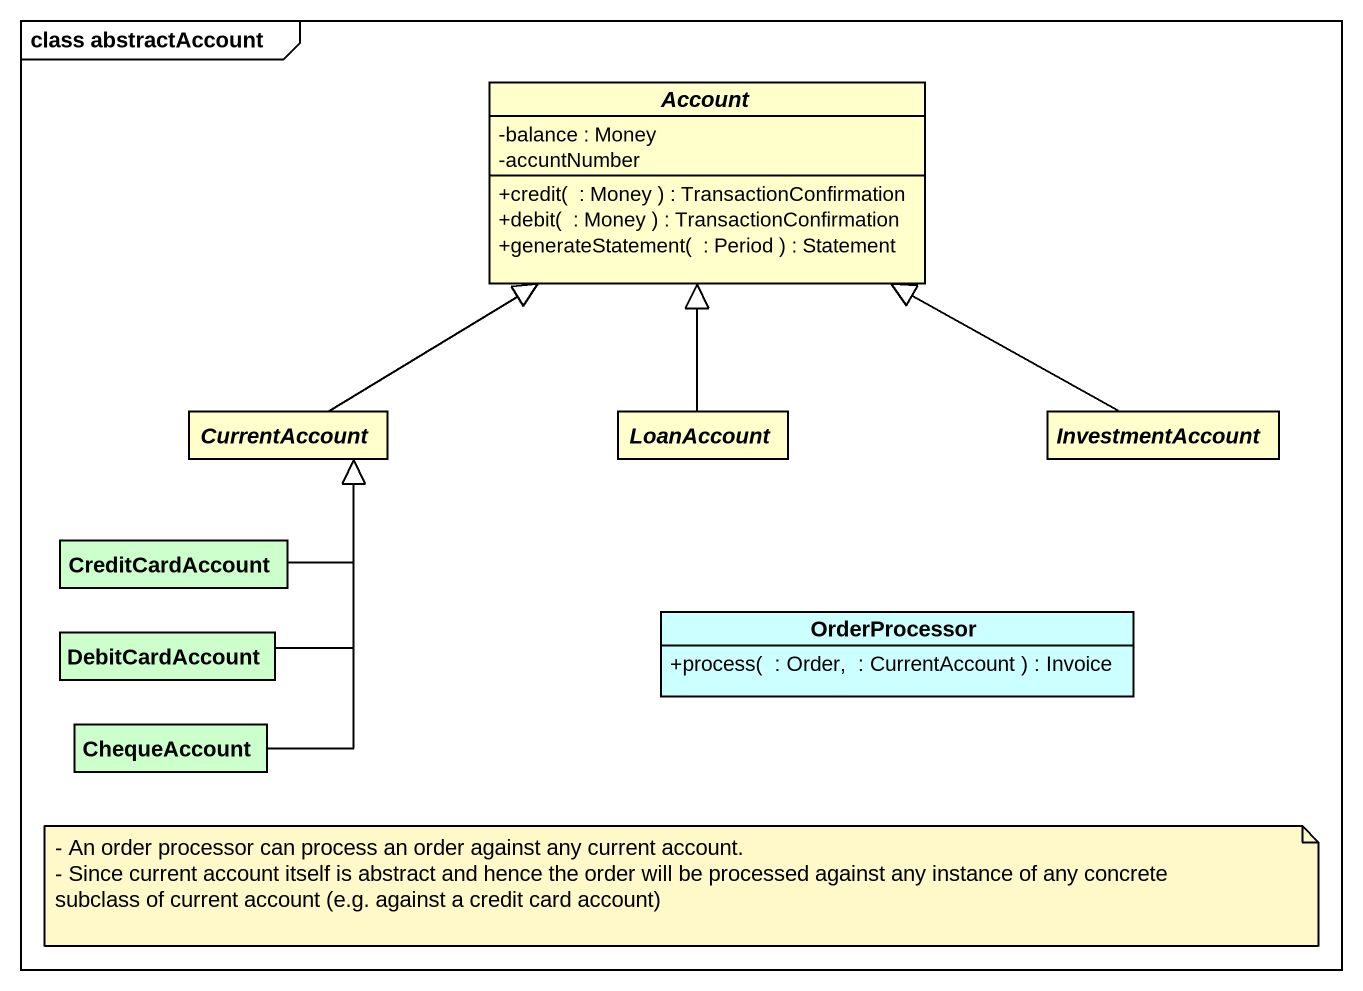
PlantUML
@startuml
mainframe class abstractAccount
hide circle
hide empty members
skinparam classAttributeIconSize 0
abstract class Account #FFFFCC {
  -balance : Money
  -accuntNumber
  +credit(  : Money ) : TransactionConfirmation
  +debit(  : Money ) : TransactionConfirmation
  +generateStatement(  : Period ) : Statement
}
abstract class CurrentAccount #FFFFCC
abstract class LoanAccount #FFFFCC
abstract class InvestmentAccount #FFFFCC
class CreditCardAccount #CCFFCC
class DebitCardAccount #CCFFCC
class OrderProcessor #CCFFFF {
  +process(  : Order,  : CurrentAccount ) : Invoice
}
class ChequeAccount #CCFFCC
CurrentAccount -up-|> Account
LoanAccount -up-|> Account
InvestmentAccount -left-|> Account
CreditCardAccount -up-|> CurrentAccount
DebitCardAccount -up-|> CurrentAccount
ChequeAccount -up-|> CurrentAccount
note as N1
  - An order processor can process an order against any current account.
  - Since current account itself is abstract and hence the order will be processed against any instance of any concrete subclass of current account (e.g. against a credit card account)
end note
@enduml
